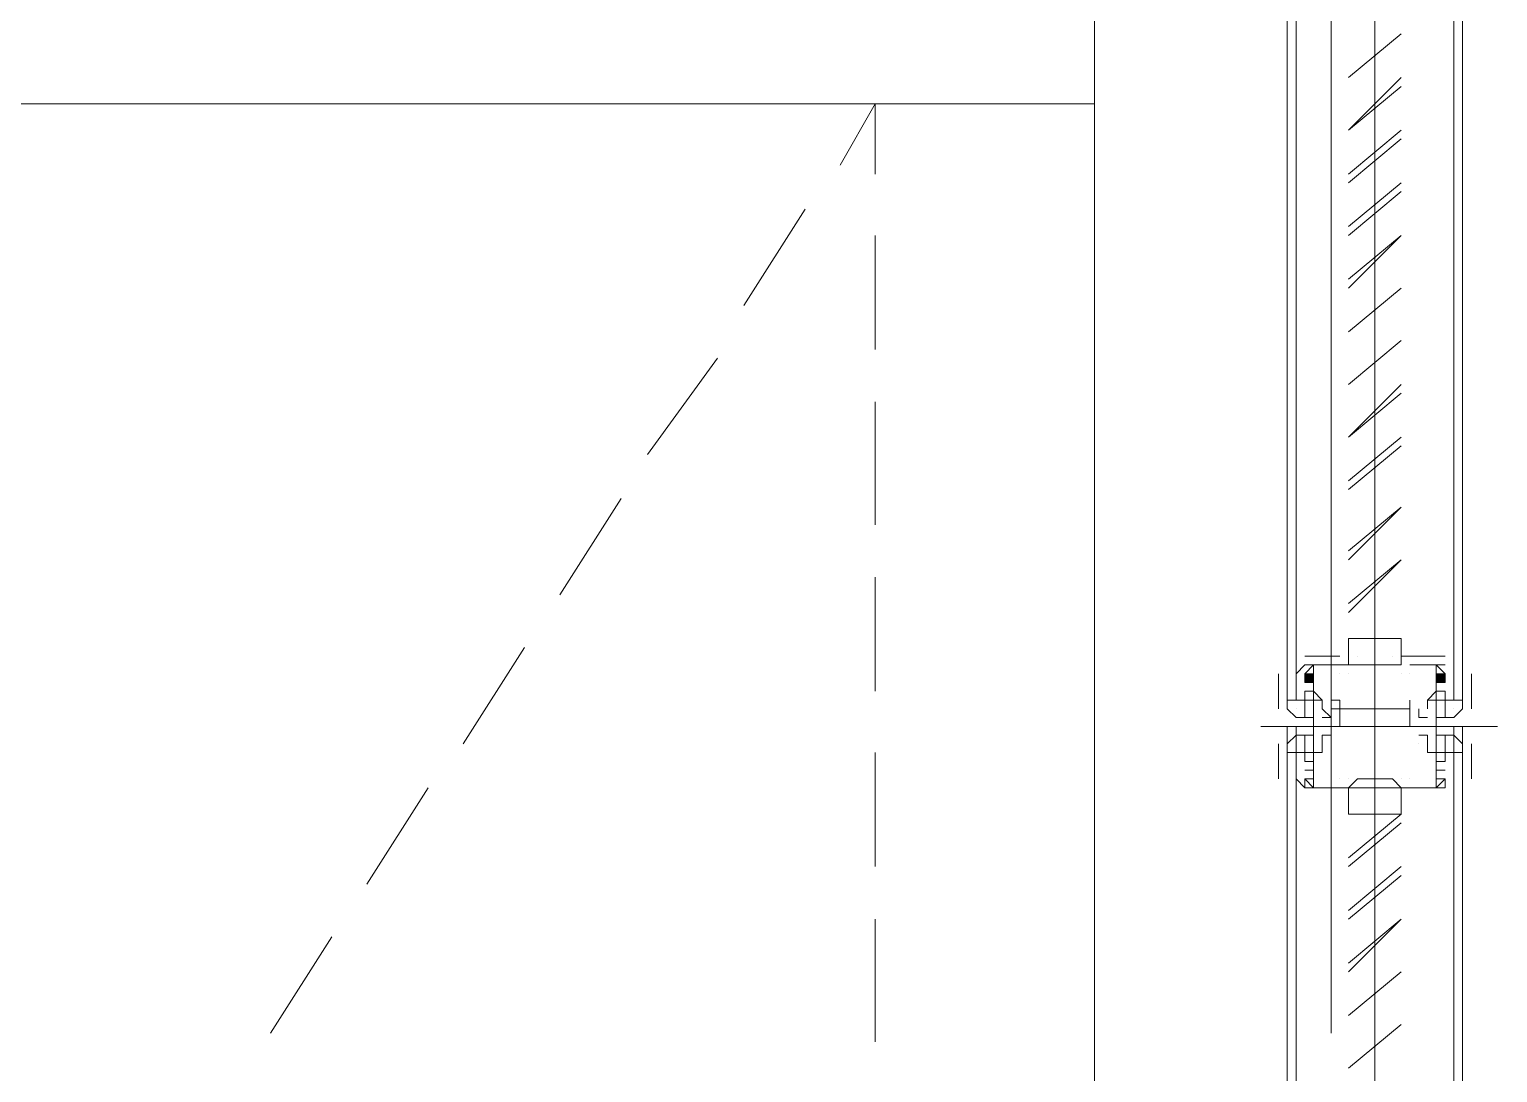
# Model space of a CAD drawing. Header units: millimetres. Extents: x 182 to 575, y -105 to 95.
# Drawn here: x 376.792 to 377.589, y -0.211 to 0.355 of the extents above; entities that cross this region are included whole.
import ezdxf

# ---------------------------------------------------------------- set-up
doc = ezdxf.new("R2010")
doc.units = ezdxf.units.MM
doc.header["$MEASUREMENT"] = 0
doc.layers.add('PDF_Geometry', color=7, linetype='Continuous')
doc.layers.add('PDF_Solid Fills', color=7, linetype='Continuous')

msp = doc.modelspace()

# ---------------------------------------------------------------- hatches: boundary and pattern name
at = {"layer": 'PDF_Solid Fills', "true_color": 0xdddddd, "transparency": 33554559}
h = msp.add_hatch(color=254, dxfattribs=at)
h.paths.add_polyline_path([(377.48452, 0.00073), (377.48452, 0.00549), (377.48452, 0.00073)], flags=0)
h.paths.add_polyline_path([(377.48452, 0.00073), (377.48452, 0.00549), (377.48452, 0.00073)], flags=0)
h.paths.add_polyline_path([(377.48452, 0.00073), (377.48452, 0.00549), (377.48452, 0.00073)], flags=0)
for points in [[(377.48452, 0.00073), (377.48929, 0.00073), (377.48929, 0.00549), (377.48452, 0.00549)], [(377.55595, 0.00073), (377.56071, 0.00073), (377.56071, 0.00549), (377.55595, 0.00549)]]:
    msp.add_hatch(color=254, dxfattribs=at).paths.add_polyline_path(points)
h = msp.add_hatch(color=254, dxfattribs=at)
h.paths.add_polyline_path([(377.48929, 0.00073), (377.48929, 0.00073), (377.48929, 0.00073)], flags=0)
h.paths.add_polyline_path([(377.48929, 0.00073), (377.48929, 0.00073), (377.48929, 0.00073)], flags=0)
h.paths.add_polyline_path([(377.48929, 0.00073), (377.48929, 0.00073), (377.48929, 0.00073)], flags=0)
h.paths.add_polyline_path([(377.48929, 0.00073), (377.48929, 0.00073), (377.48929, 0.00073)], flags=0)
h.paths.add_polyline_path([(377.48929, 0.00073), (377.48929, 0.00073), (377.48929, 0.00073)], flags=0)
h.paths.add_polyline_path([(377.48929, 0.00073), (377.48929, 0.00073), (377.48929, 0.00073)], flags=0)
h.paths.add_polyline_path([(377.48929, 0.00073), (377.48929, 0.00549), (377.48929, 0.00073)], flags=0)
h.paths.add_polyline_path([(377.48929, 0.00073), (377.48929, 0.00549), (377.48929, 0.00073)], flags=0)

# ---------------------------------------------------------------- linework, layer by layer
at = {"layer": 'PDF_Geometry', "lineweight": 13}
for points in [[(377.37024, 1.22454), (377.37024, -2.42784)], [(377.49881, -0.18975), (377.49881, 0.81025)], [(377.23214, 0.28168), (377.25119, 0.31501), (377.25119, 0.27692)], [(377.17976, 0.20549), (377.21309, 0.25787)], [(377.25119, 0.24359), (377.25119, 0.18168)], [(377.12738, 0.12454), (377.16548, 0.17692)], [(377.25119, 0.15311), (377.25119, 0.08644)], [(377.07976, 0.04835), (377.11309, 0.10073)], [(377.25119, 0.05787), (377.25119, -0.00403)], [(377.52262, -0.09927), (377.52262, 0.0293)], [(377.02738, -0.03261), (377.06071, 0.01977)], [(377.46071, -0.02308), (377.58928, -0.02308)], [(377.25119, -0.03737), (377.25119, -0.09927)], [(376.975, -0.1088), (377.00833, -0.05642)], [(377.25119, -0.12784), (377.25119, -0.19451)], [(376.92262, -0.18975), (376.95595, -0.13737)]]:
    msp.add_lwpolyline(points, dxfattribs=at)
at = {"layer": 'PDF_Geometry', "lineweight": 20}
for points in [[(377.52262, 1.16263), (377.52262, -1.20404)], [(377.5369, 0.3293), (377.50833, 0.30073), (377.5369, 0.32454)], [(377.50833, 0.27692), (377.5369, 0.30073)], [(377.50833, 0.27216), (377.5369, 0.29597)], [(377.50833, 0.24835), (377.5369, 0.27216)], [(377.50833, 0.24359), (377.5369, 0.2674)], [(377.50833, 0.21501), (377.5369, 0.24359), (377.50833, 0.21978)], [(377.5369, 0.16263), (377.50833, 0.13406), (377.5369, 0.15787)], [(377.50833, 0.11025), (377.5369, 0.13406)], [(377.50833, 0.10549), (377.5369, 0.1293)], [(377.50833, 0.06739), (377.5369, 0.09597), (377.50833, 0.07216)], [(377.50833, 0.03882), (377.5369, 0.06739), (377.50833, 0.04358)], [(377.50833, 0.01025), (377.50833, 0.01025)], [(377.5369, 0.01025), (377.5369, 0.01025)], [(377.47976, 0.00549), (377.47976, 0.00549)], [(377.56071, 0.00549), (377.55595, 0.00549), (377.55595, 0.00073), (377.56071, 0.00073)], [(377.55595, 0.00073), (377.55595, 0.00549), (377.55595, 0.00073), (377.55595, 0.00549), (377.55595, 0.00073), (377.55595, 0.00549)], [(377.48452, -0.0088), (377.48452, -0.0088)], [(377.48452, -0.04689), (377.48929, -0.04689), (377.48452, -0.04689)], [(377.48452, -0.04689), (377.48452, -0.04689)], [(377.48929, -0.04689), (377.48929, -0.04689)], [(377.56071, -0.04689), (377.55595, -0.04689), (377.56071, -0.04689)], [(377.55595, -0.04689), (377.55595, -0.04689)], [(377.56071, -0.04689), (377.56071, -0.04689)], [(377.47976, -0.05165), (377.47976, -0.05165)], [(377.50833, -0.05165), (377.50833, -0.05165)], [(377.50833, -0.09451), (377.5369, -0.0707)], [(377.50833, -0.09927), (377.5369, -0.07546)], [(377.50833, -0.12308), (377.5369, -0.09927)], [(377.50833, -0.12784), (377.5369, -0.10403)], [(377.50833, -0.15641), (377.5369, -0.12784), (377.50833, -0.15165)]]:
    msp.add_lwpolyline(points, dxfattribs=at)
at = {"layer": 'PDF_Geometry', "lineweight": 13}
for points in [[(377.475, -0.0088), (377.47976, -0.0088), (377.47976, 0.57692), (377.475, 0.57692)], [(377.57024, -0.0088), (377.56548, -0.0088), (377.56548, 0.57692), (377.57024, 0.57692)], [(377.475, -0.02308), (377.47976, -0.02308), (377.47976, -0.60403), (377.475, -0.60403)], [(377.57024, -0.02308), (377.56548, -0.02308), (377.56548, -0.60403), (377.57024, -0.60403)]]:
    msp.add_lwpolyline(points, close=True, dxfattribs=at)
at = {"layer": 'PDF_Geometry', "lineweight": 20}
for points in [[(377.5369, 0.35311), (377.50833, 0.3293)], [(375.72262, -1.82784), (375.72262, 0.31501), (377.37024, 0.31501), (377.37024, -1.82784)], [(377.5369, 0.21501), (377.50833, 0.19121)], [(377.5369, 0.18644), (377.50833, 0.16263)], [(377.5369, 0.02454), (377.5369, 0.01025), (377.50833, 0.01025), (377.50833, 0.02454)], [(377.48452, 0.00549), (377.48929, 0.00549), (377.48929, 0.00073), (377.48452, 0.00073), (377.48452, 0.00549), (377.48452, 0.00073), (377.48452, 0.00549), (377.48452, 0.00073), (377.48452, 0.00549), (377.48452, 0.00073)], [(377.48929, 0.00549), (377.48929, 0.00073), (377.48929, 0.00549), (377.48929, 0.00073)], [(377.56071, 0.00073), (377.56071, 0.00549), (377.56071, 0.00073), (377.56071, 0.00549), (377.56071, 0.00073), (377.56071, 0.00549)], [(377.48929, -0.04213), (377.48929, -0.04689), (377.48929, -0.05165)], [(377.55595, -0.04213), (377.55595, -0.04689), (377.55595, -0.05165)], [(377.5369, -0.0707), (377.5369, -0.05642), (377.50833, -0.05642), (377.50833, -0.0707)], [(377.5369, -0.15641), (377.50833, -0.18022)], [(377.5369, -0.18499), (377.50833, -0.20879)]]:
    msp.add_lwpolyline(points, close=True, dxfattribs=at)
at = {"layer": 'PDF_Geometry', "color": 8, "lineweight": 13, "true_color": 0x808080}
for points in [[(377.48452, 0.01025), (377.47976, 0.00549)], [(377.48452, 0.01501), (377.50357, 0.01501)], [(377.48452, 0.01025), (377.48929, 0.01025), (377.50357, 0.01025)], [(377.48929, 0.01025), (377.48452, 0.00549)], [(377.48929, 0.00549), (377.48929, 0.01025), (377.48929, 0.00549)], [(377.50357, 0.01025), (377.50357, 0.01025)], [(377.50357, 0.01025), (377.50357, 0.01025)], [(377.50357, 0.01025), (377.50357, 0.01025)], [(377.50357, 0.01025), (377.50357, 0.01025)], [(377.50357, 0.01025), (377.50357, 0.01025)], [(377.50833, 0.01025), (377.50357, 0.01025)], [(377.51309, 0.01025), (377.50833, 0.01025)], [(377.50833, 0.01025), (377.50833, 0.01025)], [(377.50833, 0.01025), (377.50833, 0.01025)], [(377.50833, 0.01025), (377.50833, 0.01025)], [(377.50833, 0.01025), (377.50833, 0.01025)], [(377.50833, 0.01025), (377.50833, 0.01025)], [(377.51309, 0.01501), (377.51309, 0.01501)], [(377.53214, 0.01501), (377.53214, 0.01501)], [(377.53214, 0.01025), (377.5369, 0.01025)], [(377.5369, 0.01025), (377.53214, 0.01025)], [(377.5369, 0.01025), (377.53214, 0.01025)], [(377.53214, 0.01025), (377.5369, 0.01025)], [(377.56071, 0.01501), (377.5369, 0.01501)], [(377.5369, 0.01025), (377.5369, 0.01025)], [(377.54167, 0.01025), (377.54167, 0.01025)], [(377.56071, 0.01025), (377.55595, 0.01025), (377.54167, 0.01025)], [(377.55595, 0.00549), (377.55595, 0.01025), (377.55595, 0.00549)], [(377.47024, -0.01356), (377.47024, 0.00549)], [(377.475, 0.00549), (377.475, -0.0088), (377.47976, -0.0088), (377.47976, 0.00549)], [(377.47976, 0.00073), (377.47976, -0.0088), (377.48452, -0.0088), (377.48452, -0.00403), (377.48929, -0.00403), (377.48929, -0.0088), (377.48452, -0.0088), (377.48452, -0.01832), (377.48929, -0.01832), (377.47976, -0.01832), (377.475, -0.01356), (377.475, -0.0088), (377.48452, -0.0088), (377.48452, -0.01832), (377.47976, -0.01832)], [(377.47976, 0.00549), (377.47976, 0.00549)], [(377.47976, 0.00073), (377.47976, 0.00073)], [(377.48929, 0.00549), (377.48929, 0.00549)], [(377.48929, 0.00073), (377.48929, 0.00073)], [(377.49405, -0.01356), (377.49405, -0.0088), (377.48929, -0.00403), (377.48929, 0.00073), (377.48929, -0.00403)], [(377.50357, 0.00549), (377.50357, 0.00549)], [(377.50833, 0.00549), (377.50833, 0.00549)], [(377.5369, 0.00549), (377.5369, 0.00549)], [(377.54167, 0.00549), (377.54167, 0.00549)], [(377.55595, -0.0088), (377.55119, -0.0088), (377.55119, -0.01356), (377.55119, -0.0088), (377.55595, -0.00403), (377.55595, 0.00073), (377.55595, -0.00403)], [(377.56548, 0.00073), (377.56548, -0.0088), (377.56071, -0.0088), (377.56071, -0.00403), (377.55595, -0.00403), (377.55595, -0.0088), (377.56071, -0.0088), (377.56071, -0.01832), (377.55595, -0.01832), (377.56548, -0.01832), (377.57024, -0.01356), (377.57024, -0.0088), (377.56071, -0.0088), (377.56071, -0.01832), (377.56548, -0.01832)], [(377.56548, 0.00549), (377.56548, 0.00549)], [(377.57024, 0.00549), (377.57024, -0.0088), (377.56548, -0.0088), (377.56548, 0.00549)], [(377.56548, 0.00073), (377.56548, 0.00073)], [(377.575, -0.01356), (377.575, 0.00549)], [(377.47976, -0.01356), (377.47976, -0.01356)], [(377.48929, -0.0088), (377.49405, -0.0088), (377.49405, -0.01356), (377.49881, -0.01832), (377.49405, -0.01832)], [(377.49881, -0.01356), (377.49881, -0.01356)], [(377.54643, -0.01356), (377.54643, -0.01832), (377.55119, -0.01832)], [(377.56548, -0.01356), (377.56548, -0.01356)], [(377.47976, -0.04213), (377.47976, -0.03737), (377.48452, -0.03737), (377.48452, -0.04213), (377.48929, -0.04213), (377.48929, -0.03737), (377.48452, -0.03737), (377.48452, -0.02784), (377.48929, -0.02784), (377.47976, -0.02784), (377.475, -0.03261), (377.475, -0.03737), (377.48452, -0.03737), (377.48452, -0.02784), (377.47976, -0.02784)], [(377.49405, -0.03261), (377.49405, -0.03737), (377.48929, -0.03737), (377.49405, -0.03737), (377.49405, -0.02784), (377.49881, -0.02784), (377.49405, -0.02784)], [(377.55119, -0.03261), (377.55119, -0.03737), (377.55595, -0.03737), (377.55119, -0.03737), (377.55119, -0.02784), (377.54643, -0.02784)], [(377.56548, -0.04213), (377.56548, -0.03737), (377.56071, -0.03737), (377.56071, -0.04213), (377.55595, -0.04213), (377.55595, -0.03737), (377.56071, -0.03737), (377.56071, -0.02784), (377.55595, -0.02784), (377.56548, -0.02784), (377.57024, -0.03261), (377.57024, -0.03737), (377.56071, -0.03737), (377.56071, -0.02784), (377.56548, -0.02784)], [(377.47024, -0.03261), (377.47024, -0.05165)], [(377.475, -0.05165), (377.475, -0.03737), (377.47976, -0.03737), (377.47976, -0.05165), (377.48452, -0.05642), (377.48452, -0.05165), (377.48929, -0.05165), (377.48929, -0.05642), (377.50357, -0.05642), (377.48452, -0.05642)], [(377.47976, -0.03261), (377.47976, -0.03261)], [(377.48452, -0.03737), (377.48452, -0.03737)], [(377.49881, -0.03261), (377.49881, -0.03261)], [(377.54643, -0.03261), (377.54643, -0.03261)], [(377.56548, -0.03261), (377.56548, -0.03261)], [(377.57024, -0.05165), (377.57024, -0.03737), (377.56548, -0.03737), (377.56548, -0.05165)], [(377.575, -0.03261), (377.575, -0.05165)], [(377.47976, -0.04689), (377.47976, -0.04689)], [(377.48929, -0.04689), (377.48929, -0.05642), (377.48929, -0.04689)], [(377.55595, -0.04689), (377.55595, -0.05642), (377.55595, -0.04689)], [(377.56548, -0.04689), (377.56548, -0.04689)], [(377.47976, -0.05165), (377.47976, -0.05165)], [(377.48452, -0.05165), (377.48929, -0.05642)], [(377.51309, -0.05642), (377.52262, -0.05642), (377.53214, -0.05642), (377.5369, -0.05642), (377.53214, -0.05642), (377.5369, -0.05642), (377.53214, -0.05165), (377.52262, -0.05165), (377.52262, -0.05642), (377.52262, -0.05165), (377.52262, -0.05642), (377.52262, -0.05165), (377.51309, -0.05165), (377.50833, -0.05642), (377.50357, -0.05642)], [(377.50357, -0.05165), (377.50357, -0.05165)], [(377.50357, -0.05165), (377.50357, -0.05165)], [(377.50833, -0.05165), (377.50833, -0.05165)], [(377.50833, -0.05165), (377.50833, -0.05165)], [(377.5369, -0.05165), (377.5369, -0.05165)], [(377.5369, -0.05165), (377.5369, -0.05165)], [(377.5369, -0.05642), (377.56071, -0.05642), (377.56071, -0.05165), (377.55595, -0.05165), (377.55595, -0.05642), (377.54167, -0.05642)], [(377.54167, -0.05165), (377.54167, -0.05165)], [(377.54167, -0.05165), (377.54167, -0.05165)], [(377.56548, -0.05165), (377.56548, -0.05165)], [(377.50357, -0.05642), (377.50357, -0.05642)], [(377.50357, -0.05642), (377.50357, -0.05642)], [(377.50357, -0.05642), (377.50357, -0.05642)], [(377.50357, -0.05642), (377.50357, -0.05642)], [(377.50357, -0.05642), (377.50357, -0.05642)], [(377.50357, -0.05642), (377.50357, -0.05642)], [(377.50833, -0.05642), (377.50833, -0.05642)], [(377.50833, -0.05642), (377.50833, -0.05642)], [(377.51309, -0.05642), (377.51309, -0.05642)], [(377.53214, -0.05642), (377.53214, -0.05642)], [(377.5369, -0.05642), (377.5369, -0.05642)], [(377.5369, -0.05642), (377.5369, -0.05642)], [(377.54167, -0.05642), (377.54167, -0.05642)], [(377.54167, -0.05642), (377.54167, -0.05642)]]:
    msp.add_lwpolyline(points, dxfattribs=at)
for points in [[(377.51309, 0.01025), (377.50833, 0.01025)], [(377.53214, 0.01025), (377.52262, 0.01025), (377.52262, 0.00549), (377.52262, 0.01025), (377.52262, 0.00549), (377.52262, 0.01025), (377.52262, 0.00549), (377.52262, 0.01025), (377.51309, 0.01025), (377.52262, 0.01025)], [(377.55595, 0.01025), (377.56071, 0.00549)], [(377.52262, -0.01356), (377.50357, -0.01356), (377.50357, -0.02308), (377.48929, -0.02308), (377.48929, -0.03737), (377.49405, -0.03737), (377.48929, -0.03737), (377.48929, -0.0088), (377.49405, -0.0088), (377.48929, -0.0088), (377.48929, -0.02308), (377.50357, -0.02308), (377.50357, -0.01356), (377.49881, -0.01356), (377.49881, -0.0088), (377.50357, -0.0088), (377.50357, -0.01356)], [(377.52262, -0.01356), (377.54167, -0.01356), (377.54167, -0.0088), (377.54167, -0.01356), (377.54167, -0.02308), (377.55595, -0.02308), (377.55595, -0.0088), (377.55119, -0.0088), (377.55595, -0.0088), (377.55595, -0.03737), (377.55119, -0.03737), (377.55595, -0.03737), (377.55595, -0.02308), (377.54167, -0.02308), (377.54167, -0.01356)], [(377.48929, -0.04689), (377.48929, -0.04213)], [(377.55595, -0.04689), (377.55595, -0.04213)], [(377.56071, -0.05165), (377.55595, -0.05642)], [(377.50833, -0.05642), (377.51309, -0.05642)]]:
    msp.add_lwpolyline(points, close=True, dxfattribs=at)
at = {"layer": 'PDF_Geometry', "color": 254, "lineweight": 13, "true_color": 0xdddddd}
for points in [[(377.48452, 0.00549), (377.48452, 0.00549), (377.48452, 0.00549)], [(377.48452, 0.00549), (377.48452, 0.00549), (377.48452, 0.00549)], [(377.48452, 0.00549), (377.48452, 0.00549), (377.48452, 0.00549)], [(377.48452, 0.00549), (377.48452, 0.00549), (377.48452, 0.00549)], [(377.48452, 0.00549), (377.48452, 0.00549), (377.48452, 0.00549)], [(377.48452, 0.00549), (377.48452, 0.00549), (377.48452, 0.00549)], [(377.48452, 0.00549), (377.48452, 0.00549), (377.48452, 0.00549)], [(377.48452, 0.00549), (377.48452, 0.00549), (377.48452, 0.00549)], [(377.48452, 0.00549), (377.48452, 0.00549), (377.48452, 0.00549)], [(377.48452, 0.00549), (377.48452, 0.00549), (377.48452, 0.00549)], [(377.48452, 0.00073), (377.48452, 0.00073), (377.48452, 0.00073)], [(377.48452, 0.00073), (377.48452, 0.00073), (377.48452, 0.00073)], [(377.48452, 0.00073), (377.48452, 0.00073), (377.48452, 0.00073)], [(377.48452, 0.00073), (377.48452, 0.00073), (377.48452, 0.00073)], [(377.48452, 0.00073), (377.48452, 0.00073), (377.48452, 0.00073)], [(377.48452, 0.00073), (377.48452, 0.00073), (377.48452, 0.00073)], [(377.48452, 0.00073), (377.48452, 0.00073), (377.48452, 0.00073)], [(377.48452, 0.00073), (377.48452, 0.00073), (377.48452, 0.00073)], [(377.48452, 0.00073), (377.48452, 0.00073), (377.48452, 0.00073)], [(377.48452, 0.00073), (377.48452, 0.00073), (377.48452, 0.00073)], [(377.48929, 0.00549), (377.48929, 0.00549), (377.48929, 0.00549)], [(377.48929, 0.00549), (377.48929, 0.00549), (377.48929, 0.00549)], [(377.48929, 0.00549), (377.48929, 0.00549), (377.48929, 0.00549)], [(377.48929, 0.00549), (377.48929, 0.00549), (377.48929, 0.00549)], [(377.48929, 0.00549), (377.48929, 0.00549), (377.48929, 0.00549)], [(377.48929, 0.00549), (377.48929, 0.00549), (377.48929, 0.00549)], [(377.48929, 0.00549), (377.48929, 0.00549), (377.48929, 0.00549)], [(377.48929, 0.00549), (377.48929, 0.00549), (377.48929, 0.00549)], [(377.48929, 0.00549), (377.48929, 0.00549), (377.48929, 0.00549)], [(377.48929, 0.00549), (377.48929, 0.00549), (377.48929, 0.00549)], [(377.48929, 0.00549), (377.48929, 0.00549), (377.48929, 0.00549)], [(377.48929, 0.00549), (377.48929, 0.00549), (377.48929, 0.00549)], [(377.48929, 0.00549), (377.48929, 0.00549), (377.48929, 0.00549)], [(377.48929, 0.00549), (377.48929, 0.00549), (377.48929, 0.00549)], [(377.48929, 0.00549), (377.48929, 0.00549), (377.48929, 0.00549)], [(377.48929, 0.00549), (377.48929, 0.00549), (377.48929, 0.00549)], [(377.48929, 0.00549), (377.48929, 0.00549), (377.48929, 0.00549)], [(377.48929, 0.00549), (377.48929, 0.00549), (377.48929, 0.00549)], [(377.48929, 0.00549), (377.48929, 0.00549), (377.48929, 0.00549)], [(377.48929, 0.00073), (377.48929, 0.00073), (377.48929, 0.00073)], [(377.48929, 0.00073), (377.48929, 0.00073), (377.48929, 0.00073)], [(377.48929, 0.00073), (377.48929, 0.00073), (377.48929, 0.00073)], [(377.48929, 0.00073), (377.48929, 0.00073), (377.48929, 0.00073)], [(377.48929, 0.00073), (377.48929, 0.00073), (377.48929, 0.00073)], [(377.48929, 0.00073), (377.48929, 0.00073), (377.48929, 0.00073)], [(377.48929, 0.00073), (377.48929, 0.00073), (377.48929, 0.00073)], [(377.48929, 0.00073), (377.48929, 0.00073), (377.48929, 0.00073)], [(377.48929, 0.00073), (377.48929, 0.00073), (377.48929, 0.00073)], [(377.48929, 0.00073), (377.48929, 0.00073), (377.48929, 0.00073)], [(377.48929, 0.00073), (377.48929, 0.00073), (377.48929, 0.00073)], [(377.48929, 0.00073), (377.48929, 0.00073), (377.48929, 0.00073)], [(377.48929, 0.00073), (377.48929, 0.00073), (377.48929, 0.00073)], [(377.48929, 0.00073), (377.48929, 0.00073), (377.48929, 0.00073)], [(377.48929, 0.00073), (377.48929, 0.00073), (377.48929, 0.00073)], [(377.48929, 0.00073), (377.48929, 0.00073), (377.48929, 0.00073)], [(377.48929, 0.00073), (377.48929, 0.00073), (377.48929, 0.00073)], [(377.55595, 0.00549), (377.55595, 0.00549), (377.55595, 0.00549)], [(377.55595, 0.00549), (377.55595, 0.00549), (377.55595, 0.00549)], [(377.55595, 0.00549), (377.55595, 0.00549), (377.55595, 0.00549)], [(377.55595, 0.00549), (377.55595, 0.00549), (377.55595, 0.00549)], [(377.55595, 0.00549), (377.55595, 0.00549), (377.55595, 0.00549)], [(377.55595, 0.00549), (377.55595, 0.00549), (377.55595, 0.00549)], [(377.55595, 0.00549), (377.55595, 0.00549), (377.55595, 0.00549)], [(377.55595, 0.00549), (377.55595, 0.00549), (377.55595, 0.00549)], [(377.55595, 0.00549), (377.55595, 0.00549), (377.55595, 0.00549)], [(377.55595, 0.00549), (377.55595, 0.00549), (377.55595, 0.00549)], [(377.55595, 0.00549), (377.55595, 0.00549), (377.55595, 0.00549)], [(377.55595, 0.00549), (377.55595, 0.00549), (377.55595, 0.00549)], [(377.55595, 0.00549), (377.55595, 0.00549), (377.55595, 0.00549)], [(377.55595, 0.00549), (377.55595, 0.00549), (377.55595, 0.00549)], [(377.55595, 0.00549), (377.55595, 0.00549), (377.55595, 0.00549)], [(377.55595, 0.00549), (377.55595, 0.00549), (377.55595, 0.00549)], [(377.55595, 0.00549), (377.55595, 0.00549), (377.55595, 0.00549)], [(377.55595, 0.00549), (377.55595, 0.00549), (377.55595, 0.00549)], [(377.55595, 0.00549), (377.55595, 0.00549), (377.55595, 0.00549)], [(377.55595, 0.00073), (377.55595, 0.00549), (377.55595, 0.00073)], [(377.55595, 0.00073), (377.55595, 0.00549), (377.55595, 0.00073)], [(377.55595, 0.00073), (377.55595, 0.00073), (377.55595, 0.00073)], [(377.55595, 0.00073), (377.55595, 0.00073), (377.55595, 0.00073)], [(377.55595, 0.00073), (377.55595, 0.00073), (377.55595, 0.00073)], [(377.55595, 0.00073), (377.55595, 0.00073), (377.55595, 0.00073)], [(377.55595, 0.00073), (377.55595, 0.00073), (377.55595, 0.00073)], [(377.55595, 0.00073), (377.55595, 0.00073), (377.55595, 0.00073)], [(377.55595, 0.00073), (377.55595, 0.00073), (377.55595, 0.00073)], [(377.55595, 0.00073), (377.55595, 0.00073), (377.55595, 0.00073)], [(377.55595, 0.00073), (377.55595, 0.00073), (377.55595, 0.00073)], [(377.55595, 0.00073), (377.55595, 0.00073), (377.55595, 0.00073)], [(377.55595, 0.00073), (377.55595, 0.00073), (377.55595, 0.00073)], [(377.55595, 0.00073), (377.55595, 0.00073), (377.55595, 0.00073)], [(377.55595, 0.00073), (377.55595, 0.00073), (377.55595, 0.00073)], [(377.55595, 0.00073), (377.55595, 0.00073), (377.55595, 0.00073)], [(377.55595, 0.00073), (377.55595, 0.00073), (377.55595, 0.00073)], [(377.55595, 0.00073), (377.55595, 0.00073), (377.55595, 0.00073)], [(377.55595, 0.00073), (377.55595, 0.00073), (377.55595, 0.00073)], [(377.55595, 0.00073), (377.55595, 0.00073), (377.55595, 0.00073)], [(377.55595, 0.00073), (377.55595, 0.00073), (377.55595, 0.00073)], [(377.55595, 0.00073), (377.55595, 0.00073), (377.55595, 0.00073)], [(377.55595, 0.00073), (377.55595, 0.00073), (377.55595, 0.00073)], [(377.55595, 0.00073), (377.55595, 0.00073), (377.55595, 0.00073)], [(377.55595, 0.00073), (377.55595, 0.00073), (377.55595, 0.00073)], [(377.55595, 0.00073), (377.55595, 0.00073), (377.55595, 0.00073)], [(377.55595, 0.00073), (377.55595, 0.00073), (377.55595, 0.00073)], [(377.56071, 0.00549), (377.56071, 0.00549), (377.56071, 0.00549)], [(377.56071, 0.00549), (377.56071, 0.00549), (377.56071, 0.00549)], [(377.56071, 0.00549), (377.56071, 0.00549), (377.56071, 0.00549)], [(377.56071, 0.00549), (377.56071, 0.00549), (377.56071, 0.00549)], [(377.56071, 0.00549), (377.56071, 0.00549), (377.56071, 0.00549)], [(377.56071, 0.00549), (377.56071, 0.00549), (377.56071, 0.00549)], [(377.56071, 0.00549), (377.56071, 0.00549), (377.56071, 0.00549)], [(377.56071, 0.00549), (377.56071, 0.00549), (377.56071, 0.00549)], [(377.56071, 0.00073), (377.56071, 0.00549), (377.56071, 0.00073)], [(377.56071, 0.00073), (377.56071, 0.00549), (377.56071, 0.00073)], [(377.56071, 0.00073), (377.56071, 0.00073), (377.56071, 0.00073)], [(377.56071, 0.00073), (377.56071, 0.00073), (377.56071, 0.00073)], [(377.56071, 0.00073), (377.56071, 0.00073), (377.56071, 0.00073)], [(377.56071, 0.00073), (377.56071, 0.00073), (377.56071, 0.00073)], [(377.56071, 0.00073), (377.56071, 0.00073), (377.56071, 0.00073)], [(377.56071, 0.00073), (377.56071, 0.00073), (377.56071, 0.00073)], [(377.48452, -0.04689), (377.48452, -0.04689), (377.48452, -0.04689)], [(377.48452, -0.04689), (377.48452, -0.04689), (377.48452, -0.04689)], [(377.48452, -0.04689), (377.48452, -0.04689), (377.48452, -0.04689)], [(377.48452, -0.04689), (377.48452, -0.04689), (377.48452, -0.04689)], [(377.48452, -0.04689), (377.48452, -0.04689), (377.48452, -0.04689)], [(377.48452, -0.04689), (377.48452, -0.04689), (377.48452, -0.04689)], [(377.48452, -0.04689), (377.48452, -0.04689), (377.48452, -0.04689)], [(377.48452, -0.04689), (377.48452, -0.04689), (377.48452, -0.04689)], [(377.48452, -0.04689), (377.48452, -0.04689), (377.48452, -0.04689)], [(377.48452, -0.04689), (377.48452, -0.04689), (377.48452, -0.04689)], [(377.48452, -0.04689), (377.48452, -0.04689), (377.48452, -0.04689)], [(377.48452, -0.04689), (377.48452, -0.04689), (377.48452, -0.04689)], [(377.48452, -0.04689), (377.48452, -0.04689), (377.48452, -0.04689)], [(377.48452, -0.04689), (377.48452, -0.04689), (377.48452, -0.04689)], [(377.48452, -0.04689), (377.48452, -0.04689), (377.48452, -0.04689)], [(377.48452, -0.04689), (377.48452, -0.04689), (377.48452, -0.04689)], [(377.48452, -0.04689), (377.48452, -0.04689), (377.48452, -0.04689)], [(377.48452, -0.04689), (377.48452, -0.04689), (377.48452, -0.04689)], [(377.48452, -0.04689), (377.48452, -0.04689), (377.48452, -0.04689)], [(377.48452, -0.04689), (377.48452, -0.04689), (377.48452, -0.04689)], [(377.48452, -0.04689), (377.48452, -0.04689), (377.48452, -0.04689)], [(377.48452, -0.04689), (377.48452, -0.04689), (377.48452, -0.04689)], [(377.48452, -0.04689), (377.48452, -0.04689), (377.48452, -0.04689)], [(377.48452, -0.04689), (377.48452, -0.04689), (377.48452, -0.04689)], [(377.48452, -0.04689), (377.48452, -0.04689), (377.48452, -0.04689)], [(377.48452, -0.04689), (377.48452, -0.04689), (377.48452, -0.04689)], [(377.48452, -0.04689), (377.48452, -0.04689), (377.48452, -0.04689)], [(377.48452, -0.04689), (377.48452, -0.04689), (377.48452, -0.04689)], [(377.48452, -0.04689), (377.48452, -0.04689), (377.48452, -0.04689)], [(377.48452, -0.04689), (377.48452, -0.04689), (377.48452, -0.04689)], [(377.48452, -0.04689), (377.48452, -0.04689), (377.48452, -0.04689)], [(377.48452, -0.04689), (377.48452, -0.04689), (377.48452, -0.04689)], [(377.48929, -0.04213), (377.48929, -0.04213), (377.48929, -0.04213)], [(377.48929, -0.04213), (377.48929, -0.04213), (377.48929, -0.04213)], [(377.48929, -0.04213), (377.48929, -0.04213), (377.48929, -0.04213)], [(377.48929, -0.04213), (377.48929, -0.04213), (377.48929, -0.04213)], [(377.48929, -0.04213), (377.48929, -0.04213), (377.48929, -0.04213)], [(377.48929, -0.04213), (377.48929, -0.04213), (377.48929, -0.04213)], [(377.48929, -0.04213), (377.48929, -0.04213), (377.48929, -0.04213)], [(377.48929, -0.04689), (377.48929, -0.04689), (377.48929, -0.04689)], [(377.48929, -0.04689), (377.48929, -0.04689), (377.48929, -0.04689)], [(377.48929, -0.04689), (377.48929, -0.04689), (377.48929, -0.04689)], [(377.48929, -0.04689), (377.48929, -0.04689), (377.48929, -0.04689)], [(377.48929, -0.04689), (377.48929, -0.04689), (377.48929, -0.04689)], [(377.48929, -0.04689), (377.48929, -0.04689), (377.48929, -0.04689)], [(377.48929, -0.04689), (377.48929, -0.04689), (377.48929, -0.04689)], [(377.48929, -0.04689), (377.48929, -0.04689), (377.48929, -0.04689)], [(377.48929, -0.04689), (377.48929, -0.04689), (377.48929, -0.04689)], [(377.48929, -0.04689), (377.48929, -0.04689), (377.48929, -0.04689)], [(377.48929, -0.04689), (377.48929, -0.04689), (377.48929, -0.04689)], [(377.48929, -0.04689), (377.48929, -0.04689), (377.48929, -0.04689)], [(377.48929, -0.04689), (377.48929, -0.04689), (377.48929, -0.04689)], [(377.48929, -0.04689), (377.48929, -0.04689), (377.48929, -0.04689)], [(377.48929, -0.04689), (377.48929, -0.04689), (377.48929, -0.04689)], [(377.48929, -0.04689), (377.48929, -0.04689), (377.48929, -0.04689)], [(377.48929, -0.04689), (377.48929, -0.04689), (377.48929, -0.04689)], [(377.48929, -0.04689), (377.48929, -0.04689), (377.48929, -0.04689)], [(377.48929, -0.04689), (377.48929, -0.04689), (377.48929, -0.04689)], [(377.48929, -0.04689), (377.48929, -0.04689), (377.48929, -0.04689)], [(377.48929, -0.04689), (377.48929, -0.04689), (377.48929, -0.04689)], [(377.48929, -0.04689), (377.48929, -0.04689), (377.48929, -0.04689)], [(377.48929, -0.04689), (377.48929, -0.04689), (377.48929, -0.04689)], [(377.48929, -0.04689), (377.48929, -0.04689), (377.48929, -0.04689)], [(377.48929, -0.04689), (377.48929, -0.04689), (377.48929, -0.04689)], [(377.48929, -0.04689), (377.48929, -0.04689), (377.48929, -0.04689)], [(377.48929, -0.04689), (377.48929, -0.04689), (377.48929, -0.04689)], [(377.48929, -0.04689), (377.48929, -0.04689), (377.48929, -0.04689)], [(377.48929, -0.04689), (377.48929, -0.04689), (377.48929, -0.04689)], [(377.48929, -0.04689), (377.48929, -0.04689), (377.48929, -0.04689)], [(377.48929, -0.04689), (377.48929, -0.04689), (377.48929, -0.04689)], [(377.48929, -0.04689), (377.48929, -0.04689), (377.48929, -0.04689)], [(377.55595, -0.04213), (377.55595, -0.04213), (377.55595, -0.04213)], [(377.55595, -0.04213), (377.55595, -0.04213), (377.55595, -0.04213)], [(377.55595, -0.04213), (377.55595, -0.04213), (377.55595, -0.04213)], [(377.55595, -0.04213), (377.55595, -0.04213), (377.55595, -0.04213)], [(377.55595, -0.04213), (377.55595, -0.04213), (377.55595, -0.04213)], [(377.55595, -0.04213), (377.55595, -0.04213), (377.55595, -0.04213)], [(377.55595, -0.04213), (377.55595, -0.04213), (377.55595, -0.04213)], [(377.55595, -0.04689), (377.55595, -0.04689), (377.55595, -0.04689)], [(377.55595, -0.04689), (377.55595, -0.04689), (377.55595, -0.04689)], [(377.55595, -0.04689), (377.55595, -0.04689), (377.55595, -0.04689)], [(377.55595, -0.04689), (377.55595, -0.04689), (377.55595, -0.04689)], [(377.55595, -0.04689), (377.55595, -0.04689), (377.55595, -0.04689)], [(377.55595, -0.04689), (377.55595, -0.04689), (377.55595, -0.04689)], [(377.55595, -0.04689), (377.55595, -0.04689), (377.55595, -0.04689)], [(377.55595, -0.04689), (377.55595, -0.04689), (377.55595, -0.04689)], [(377.55595, -0.04689), (377.55595, -0.04689), (377.55595, -0.04689)], [(377.55595, -0.04689), (377.55595, -0.04689), (377.55595, -0.04689)], [(377.55595, -0.04689), (377.55595, -0.04689), (377.55595, -0.04689)], [(377.55595, -0.04689), (377.55595, -0.04689), (377.55595, -0.04689)], [(377.55595, -0.04689), (377.55595, -0.04689), (377.55595, -0.04689)], [(377.55595, -0.04689), (377.55595, -0.04689), (377.55595, -0.04689)], [(377.55595, -0.04689), (377.55595, -0.04689), (377.55595, -0.04689)], [(377.55595, -0.04689), (377.55595, -0.04689), (377.55595, -0.04689)], [(377.55595, -0.04689), (377.55595, -0.04689), (377.55595, -0.04689)], [(377.55595, -0.04689), (377.55595, -0.04689), (377.55595, -0.04689)], [(377.55595, -0.04689), (377.55595, -0.04689), (377.55595, -0.04689)], [(377.55595, -0.04689), (377.55595, -0.04689), (377.55595, -0.04689)], [(377.55595, -0.04689), (377.55595, -0.04689), (377.55595, -0.04689)], [(377.55595, -0.04689), (377.55595, -0.04689), (377.55595, -0.04689)], [(377.55595, -0.04689), (377.55595, -0.04689), (377.55595, -0.04689)], [(377.55595, -0.04689), (377.55595, -0.04689), (377.55595, -0.04689)], [(377.55595, -0.04689), (377.55595, -0.04689), (377.55595, -0.04689)], [(377.55595, -0.04689), (377.55595, -0.04689), (377.55595, -0.04689)], [(377.55595, -0.04689), (377.55595, -0.04689), (377.55595, -0.04689)], [(377.55595, -0.04689), (377.55595, -0.04689), (377.55595, -0.04689)], [(377.55595, -0.04689), (377.55595, -0.04689), (377.55595, -0.04689)], [(377.55595, -0.04689), (377.55595, -0.04689), (377.55595, -0.04689)], [(377.55595, -0.04689), (377.55595, -0.04689), (377.55595, -0.04689)], [(377.55595, -0.04689), (377.55595, -0.04689), (377.55595, -0.04689)], [(377.55595, -0.04689), (377.55595, -0.04689), (377.55595, -0.04689)], [(377.55595, -0.04689), (377.55595, -0.04689), (377.55595, -0.04689)], [(377.55595, -0.04689), (377.55595, -0.04689), (377.55595, -0.04689)], [(377.55595, -0.04689), (377.55595, -0.04689), (377.55595, -0.04689)], [(377.56071, -0.04689), (377.56071, -0.04689), (377.56071, -0.04689)], [(377.56071, -0.04689), (377.56071, -0.04689), (377.56071, -0.04689)], [(377.56071, -0.04689), (377.56071, -0.04689), (377.56071, -0.04689)], [(377.56071, -0.04689), (377.56071, -0.04689), (377.56071, -0.04689)], [(377.56071, -0.04689), (377.56071, -0.04689), (377.56071, -0.04689)], [(377.56071, -0.04689), (377.56071, -0.04689), (377.56071, -0.04689)], [(377.56071, -0.04689), (377.56071, -0.04689), (377.56071, -0.04689)], [(377.56071, -0.04689), (377.56071, -0.04689), (377.56071, -0.04689)], [(377.56071, -0.04689), (377.56071, -0.04689), (377.56071, -0.04689)], [(377.56071, -0.04689), (377.56071, -0.04689), (377.56071, -0.04689)], [(377.56071, -0.04689), (377.56071, -0.04689), (377.56071, -0.04689)], [(377.56071, -0.04689), (377.56071, -0.04689), (377.56071, -0.04689)], [(377.56071, -0.04689), (377.56071, -0.04689), (377.56071, -0.04689)], [(377.56071, -0.04689), (377.56071, -0.04689), (377.56071, -0.04689)], [(377.56071, -0.04689), (377.56071, -0.04689), (377.56071, -0.04689)], [(377.56071, -0.04689), (377.56071, -0.04689), (377.56071, -0.04689)], [(377.56071, -0.04689), (377.56071, -0.04689), (377.56071, -0.04689)], [(377.56071, -0.04689), (377.56071, -0.04689), (377.56071, -0.04689)], [(377.56071, -0.04689), (377.56071, -0.04689), (377.56071, -0.04689)], [(377.56071, -0.04689), (377.56071, -0.04689), (377.56071, -0.04689)], [(377.56071, -0.04689), (377.56071, -0.04689), (377.56071, -0.04689)], [(377.56071, -0.04689), (377.56071, -0.04689), (377.56071, -0.04689)], [(377.56071, -0.04689), (377.56071, -0.04689), (377.56071, -0.04689)], [(377.56071, -0.04689), (377.56071, -0.04689), (377.56071, -0.04689)], [(377.48929, -0.05165), (377.48929, -0.05165), (377.48929, -0.05165)], [(377.48929, -0.05165), (377.48929, -0.05165), (377.48929, -0.05165)], [(377.48929, -0.05165), (377.48929, -0.05165), (377.48929, -0.05165)], [(377.48929, -0.05165), (377.48929, -0.05165), (377.48929, -0.05165)], [(377.48929, -0.05165), (377.48929, -0.05165), (377.48929, -0.05165)], [(377.48929, -0.05165), (377.48929, -0.05165), (377.48929, -0.05165)], [(377.48929, -0.05165), (377.48929, -0.05165), (377.48929, -0.05165)], [(377.55595, -0.05165), (377.55595, -0.05165), (377.55595, -0.05165)], [(377.55595, -0.05165), (377.55595, -0.05165), (377.55595, -0.05165)], [(377.55595, -0.05165), (377.55595, -0.05165), (377.55595, -0.05165)], [(377.55595, -0.05165), (377.55595, -0.05165), (377.55595, -0.05165)], [(377.55595, -0.05165), (377.55595, -0.05165), (377.55595, -0.05165)], [(377.55595, -0.05165), (377.55595, -0.05165), (377.55595, -0.05165)], [(377.55595, -0.05165), (377.55595, -0.05165), (377.55595, -0.05165)]]:
    msp.add_lwpolyline(points, dxfattribs=at)
at = {"layer": 'PDF_Solid Fills', "color": 254, "true_color": 0xdddddd, "transparency": 33554559}
for points in [[(377.48452, -0.04689), (377.48929, -0.04689), (377.48929, -0.04689)], [(377.48929, -0.04689), (377.48929, -0.04689), (377.48452, -0.04689)], [(377.48452, -0.04689), (377.48929, -0.04689), (377.48929, -0.04689)], [(377.48929, -0.04689), (377.48929, -0.04689), (377.48452, -0.04689)], [(377.48452, -0.04689), (377.48929, -0.04689), (377.48929, -0.04689)], [(377.48929, -0.04689), (377.48929, -0.04689), (377.48452, -0.04689)], [(377.48929, -0.04213), (377.48929, -0.04689), (377.48929, -0.04689)], [(377.48929, -0.04689), (377.48929, -0.04689), (377.48929, -0.04213)], [(377.48929, -0.04689), (377.48929, -0.05165), (377.48929, -0.05165)], [(377.48929, -0.05165), (377.48929, -0.05165), (377.48929, -0.04689)], [(377.55595, -0.04213), (377.55595, -0.04689), (377.55595, -0.04689)], [(377.55595, -0.04689), (377.55595, -0.04689), (377.55595, -0.04213)], [(377.55595, -0.04689), (377.56071, -0.04689), (377.56071, -0.04689)], [(377.56071, -0.04689), (377.56071, -0.04689), (377.55595, -0.04689)], [(377.55595, -0.04689), (377.56071, -0.04689), (377.56071, -0.04689)], [(377.56071, -0.04689), (377.56071, -0.04689), (377.55595, -0.04689)], [(377.55595, -0.04689), (377.55595, -0.05165), (377.55595, -0.05165)], [(377.55595, -0.05165), (377.55595, -0.05165), (377.55595, -0.04689)]]:
    msp.add_solid(points, dxfattribs=at)

doc.saveas('drawing.dxf')
